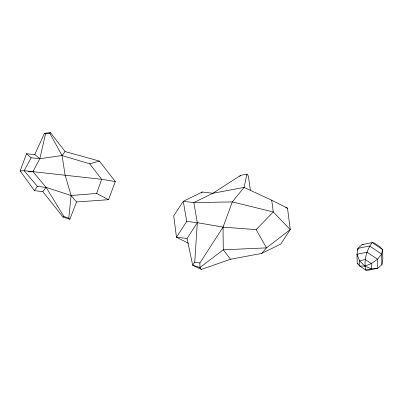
<?xml version="1.0" encoding="UTF-8"?>
<svg xmlns="http://www.w3.org/2000/svg" width="403" height="403" viewBox="0 0 403 403"><rect width="100%" height="100%" fill="white"/><g stroke="black" fill="none" stroke-linecap="round" stroke-linejoin="round"><path stroke-width="0.6" d="M261.678 253.416L266.489 247.88L290.241 229.594L273.274 211.963L232.314 201.918L193.838 202.578L212.885 193.259L244.067 187.42L271.728 200.21L287.51 208.18L290.241 229.594L280.73 244.097L261.678 253.416L230.496 259.255L201.389 269.431L192.699 265.28L194.75 262.111L197.314 222.668L193.838 202.578L183.244 201.329L173.728 215.832L176.459 237.246L188.433 243.291M69.875 219.257L68.772 218.204L71.114 195.526L65.074 174.998L62.087 155.548L49.76 133.181L45.529 133.907L44.461 133.307L34.759 154.581L26.497 153.75L20.15 170.948L34.436 190.639L42.829 191.662L63.059 217.091L69.875 219.257L76.515 201.989L71.114 195.526L46.128 187.415L37.343 186.367L24.13 170.706L20.15 170.948M381.918 264.6L382.85 258.711L382.573 249.633L380.155 246.984L374.15 242.923L372.176 242.601L362.05 244.646L357.899 248.359L356.967 254.248L357.239 263.325L359.657 265.98L365.662 270.04L367.642 270.363L377.767 268.317L381.918 264.6L381.596 254.122L382.573 249.633L372.176 242.601C366.438 250.142 363.718 260.721 365.662 270.04L371.506 268.856L377.767 268.317L377.49 259.24L381.596 254.122L369.591 245.996L357.899 248.359L357.955 250.208M271.728 200.21L273.274 211.963L256.157 229.619L223.045 227.126L197.314 222.668L187.052 238.495L176.459 237.246L186.72 221.413L183.244 201.329L202.296 192.004L212.885 193.259L240.712 175.315L246.948 174.146L244.067 187.42L232.314 201.918L223.045 227.126L199.898 263.003L199.943 267.542L201.389 269.431M28.376 171.859L32.89 171.678L39.832 158.676L45.529 133.907M71.114 195.526L96.644 193.44L101.637 179.305L89.723 163.804L62.087 155.548L39.832 158.676L31.157 157.785L26.497 153.75M76.515 201.989L108.543 199.686L115.303 181.541L99.41 161.089L65.064 151.553L50.481 132.637L44.461 133.307M31.157 157.785L24.13 170.706L101.637 179.305L115.303 181.541M34.436 190.639L37.343 186.367M62.087 155.548L65.064 151.553M42.829 191.662L46.128 187.415L32.89 171.678M201.49 192.926L202.296 192.004M239.75 176.418L240.712 175.315M49.76 133.181L50.481 132.637M63.059 217.091L63.886 216.482L68.772 218.204M89.723 163.804L99.41 161.089M362.05 244.646L363.299 244.535M186.72 221.413L197.314 222.668M194.75 262.111L199.898 263.003M285.732 207.621L287.51 208.18M96.644 193.44L108.543 199.686M357.239 263.325L358.282 264.03M34.759 154.581L39.832 158.676M246.948 174.146L248.394 176.035L250.359 190.13M230.496 259.255L223.267 249.805L223.045 227.126M46.128 187.415L63.886 216.482M256.157 229.619L266.489 247.88L223.267 249.805L199.943 267.542L192.699 265.28L187.052 238.495M377.49 259.24L371.349 263.617L364.821 266.086L359.657 265.98L359.501 260.736L356.967 254.248L367.088 252.202L377.49 259.24M365.345 259.557L359.501 260.736L364.821 266.086L371.506 268.856L371.349 263.617L365.345 259.557"/></g></svg>
